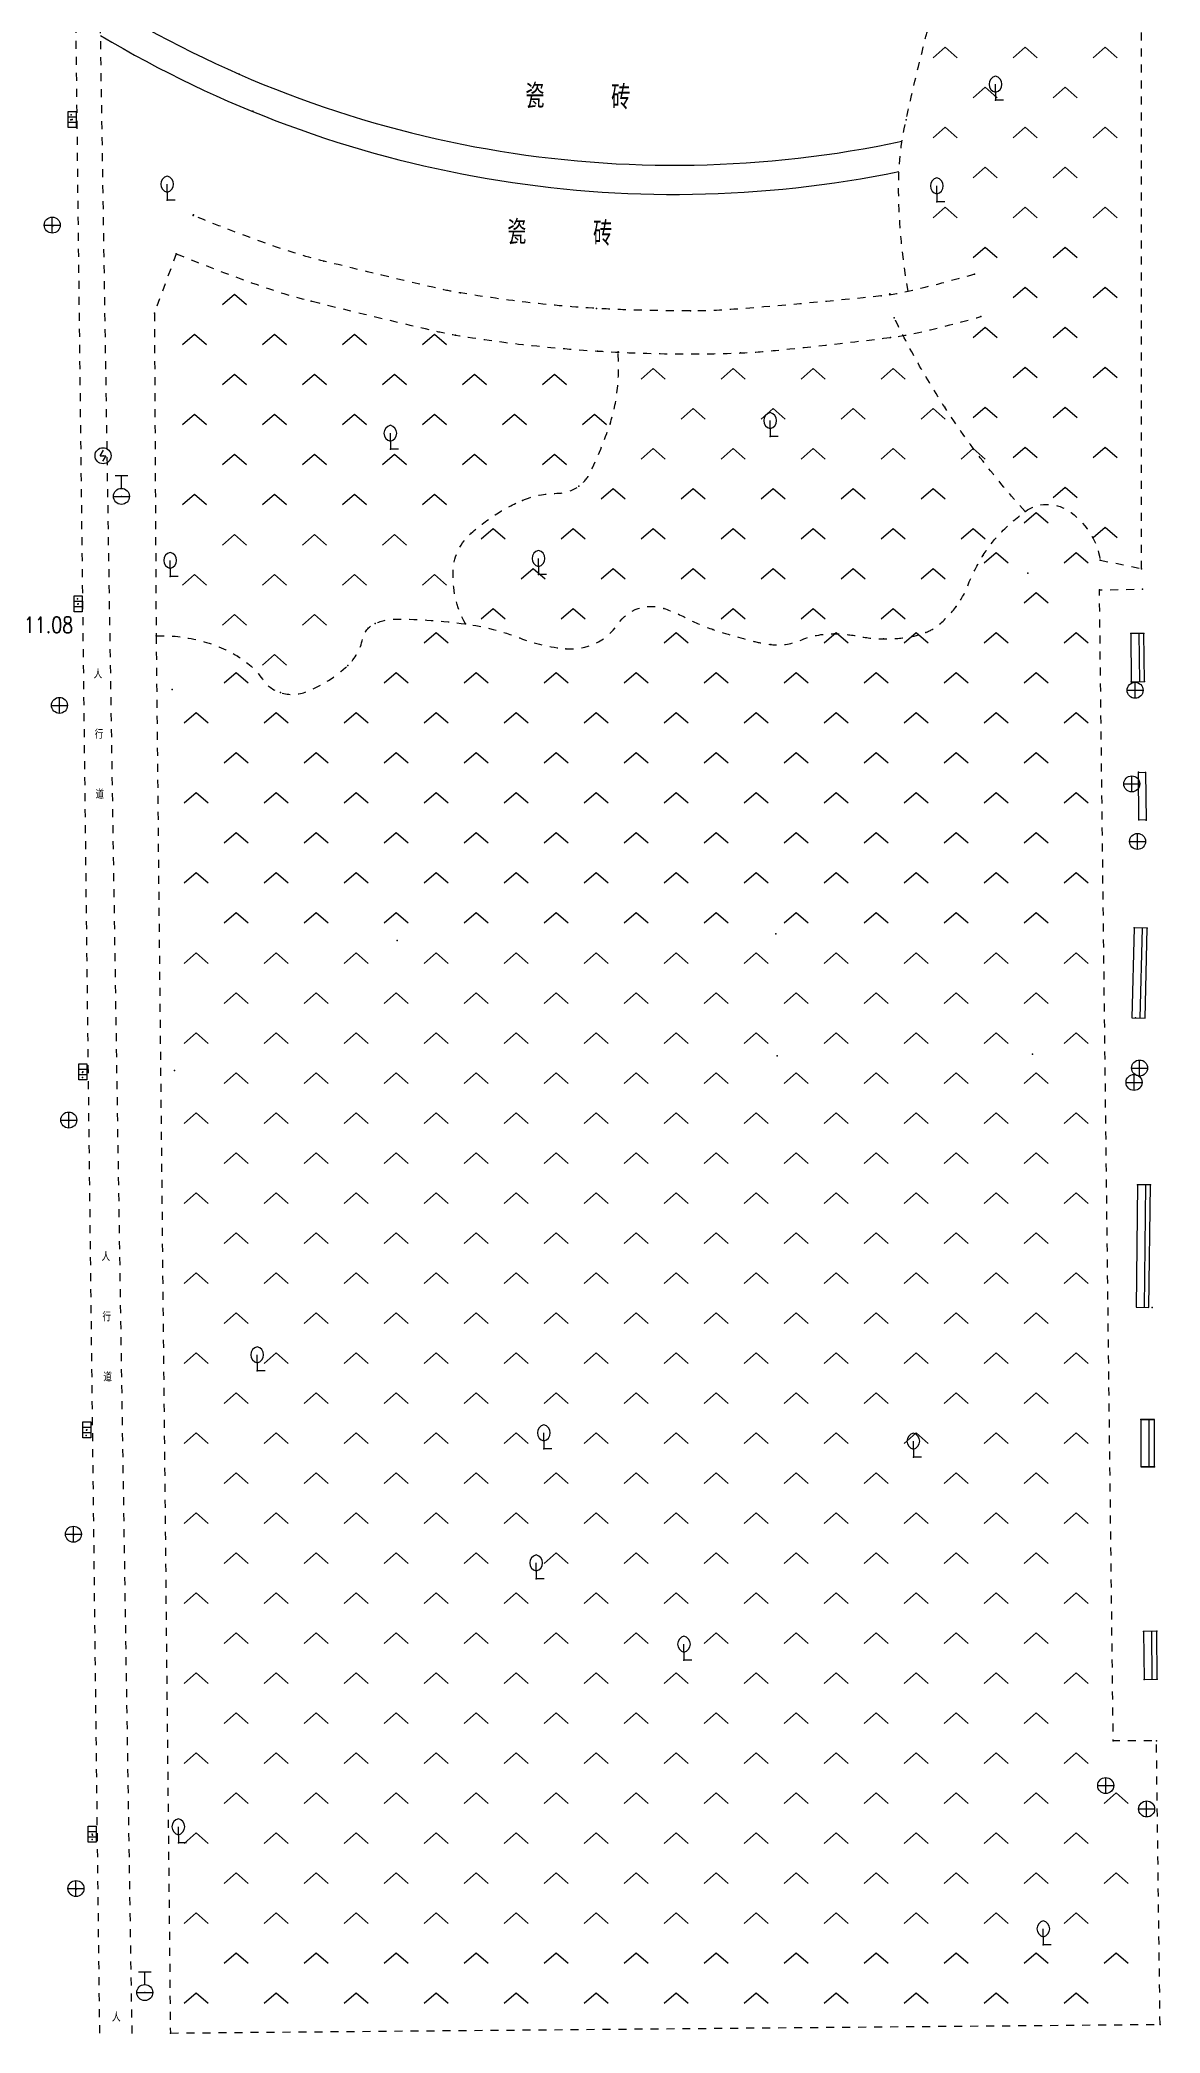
# Model space of a CAD drawing. Extents: x 940 to 2162, y 608 to 1562.
# Drawn here: x 1483 to 1553, y 965 to 1089.5 of the extents above; entities that cross this region are included whole.
import ezdxf
from ezdxf.enums import TextEntityAlignment as Align

# ---------------------------------------------------------------- set-up
doc = ezdxf.new("R2010")
doc.units = 0
doc.header["$LTSCALE"] = 0.5
doc.header["$PDSIZE"] = 0.2
doc.linetypes.add('X6', pattern=[2, 1, -1])
doc.layers.get('0').update_dxf_attribs({"linetype": 'CONTINUOUS'})
doc.layers.add('ASSIST', color=7, linetype='CONTINUOUS', plot=False)
for name, color, linetype in [('DLDW', 11, 'CONTINUOUS'), ('DLSS', 4, 'CONTINUOUS'), ('GCD', 1, 'CONTINUOUS'), ('GXYZ', 2, 'CONTINUOUS'), ('JMD', 6, 'CONTINUOUS'), ('ZBTZ', 3, 'CONTINUOUS'), ('ZDH', 1, 'CONTINUOUS')]:
    doc.layers.add(name, color=color, linetype=linetype)
doc.styles.add('HZ', font='rs.shx', dxfattribs={"width": 0.8, "bigfont": 'hztxt.shx'})

# ---------------------------------------------------------------- blocks, each defined once
blk = doc.blocks.new('gc133')
for p, q in [((-0.8, 2.6), (0.8, 2.6)), ((0, 1), (0, 2.6)), ((-1, 0), (1, 0))]:
    blk.add_line(p, q)
blk.add_circle((0, 0), 1)
blk = doc.blocks.new('gc043')
for p, q in [((-1, 0), (1, 0)), ((0, -1), (0, 1))]:
    blk.add_line(p, q)
blk.add_circle((0, 0), 1)
blk = doc.blocks.new('gc041')
for p, q in [((-1, 0.5), (1, 0.5)), ((-1, -0.5), (-1, 0.5)), ((-0.33, 0.5), (-0.33, -0.5)), ((0.33, 0.5), (0.33, -0.5)), ((1, 0.5), (1, -0.5)), ((1, -0.5), (-1, -0.5))]:
    blk.add_line(p, q)
blk = doc.blocks.new('gc143')
for p, q in [((0, 1), (0, 2)), ((0, 1), (0, 0)), ((1, 0), (0, 0))]:
    blk.add_line(p, q)
for centre, start, end in [((0.225, 2), 102.68038, 257.31962), ((-0.225, 2), 282.68038, 77.31962)]:
    blk.add_arc(centre, 1.025, start, end)
blk = doc.blocks.new('gc050')
for p, q in [((-0.35, 0), (0.05, 0.69)), ((-0.35, 0), (0.35, 0)), ((0.35, 0), (-0.06, -0.69))]:
    blk.add_line(p, q)
blk.add_circle((0, 0), 1)
blk = doc.blocks.new('gc211')
for p, q in [((0, 0), (-1.5, -1.32)), ((1.5, -1.32), (0, 0))]:
    blk.add_line(p, q)
blk = doc.blocks.new('GC200')
at = {"linetype": 'Continuous', "const_width": 0.2, "flags": 128}
blk.add_lwpolyline([(-0.1, 0, 1), (0.1, 0, 1)], format="xyb", close=True, dxfattribs=at)

msp = doc.modelspace()

# ---------------------------------------------------------------- linework, layer by layer
at = {"linetype": 'Continuous'}
for radius, start, end in [(67.96, 238.1013, 282.0677), (69.78, 239.0553, 281.5912)]:
    msp.add_arc((1522.63, 1149.63, 12.89), radius, start, end, dxfattribs=at)
at = {"layer": 'ASSIST', "linetype": 'Continuous'}
for p, q in [((1551.77, 1003.29, 10.38), (1551.77, 1000.33, 3.96)), ((1551.77, 1003.29, 10.38), (1552.63, 1003.29, 5.01)), ((1552.63, 1000.33, 10.07), (1552.63, 1003.29, 3.28)), ((1552.63, 1000.33, 10.07), (1551.77, 1000.33, 3.97))]:
    msp.add_line(p, q, dxfattribs=at)
at = {"layer": 'ASSIST', "linetype": 'Continuous', "flags": 128}
for points in [[(1551.95, 1052.42), (1551.15, 1052.41), (1551.17, 1049.39), (1552, 1049.42)], [(1552.09, 1040.75), (1551.65, 1040.76), (1551.63, 1043.75), (1552.06, 1043.72)], [(1552.17, 1033.99), (1551.35, 1034.02), (1551.21, 1028.4), (1552.03, 1028.37)], [(1552.36, 1017.96), (1551.56, 1017.97), (1551.47, 1010.31), (1552.26, 1010.3)], [(1552.63, 1003.29), (1551.77, 1003.29), (1551.77, 1000.33), (1552.63, 1000.33)], [(1552.77, 990.07), (1551.93, 990.04), (1551.98, 987.04), (1552.79, 987.07)]]:
    msp.add_lwpolyline(points, close=True, dxfattribs=at)
at = {"layer": 'DLSS', "linetype": 'X6', "flags": 128}
for points in [[(1488.72, 964.94), (1485.2, 1187.99), (1488.58, 1195.35), (1526.25, 1195.88)], [(1487.55, 892.95), (1484.06, 1187.77)], [(1551.8, 1056.46), (1551.8, 1100.35)], [(1491.48, 1076.14), (1490.11, 1072.43)], [(1490.11, 1072.43), (1490.22, 1052.27)], [(1549.22, 1057), (1551.8, 1056.46)], [(1552.97, 965.5), (1552.74, 983.22), (1550.04, 983.22), (1549.18, 1055.13), (1551.87, 1055.19)], [(1490.22, 1052.27), (1491.11, 964.96)], [(1491.11, 964.96), (1552.97, 965.5)]]:
    msp.add_lwpolyline(points, dxfattribs=at)
for points in [[(1537.23, 1073.78, -0.041404), (1536.63, 1080.05, -0.058318), (1537.09, 1084.5, -0.006875), (1538.24, 1089.35, -0.029036), (1538.59, 1090.48, -0.048302), (1539.92, 1093.17, 0.052765), (1541.12, 1095.64, 0.027854), (1541.9, 1098.27, 0.022778), (1542.53, 1101.57, 0.02698), (1542.65, 1102.95, 0.009251), (1542.72, 1106.99, 0.06485), (1542.33, 1109.94, 0.042832), (1540.8, 1114.17)], [(1541.38, 1074.86, -0.01258), (1537.23, 1073.78, -0.031279), (1535.53, 1073.5, -0.006381), (1526.51, 1072.68, -0.019999), (1523.62, 1072.57, -0.005744), (1520.15, 1072.62, -0.008317), (1517.75, 1072.72, -0.013675), (1513.61, 1073.08, -0.012895), (1509.25, 1073.69, -0.016117), (1507.97, 1073.94, -0.002815), (1500.7, 1075.68, -0.024013), (1497.74, 1076.56, -0.013317), (1492.53, 1078.54)], [(1491.48, 1076.14, 0.013117), (1496.87, 1074.09, 0.023814), (1499.92, 1073.18, 0.002895), (1507.51, 1071.35, 0.015464), (1508.94, 1071.06, 0.01399), (1513.14, 1070.47, 0.012677), (1517.81, 1070.06, 0.012398), (1522.28, 1069.89, 0.012424), (1526.75, 1069.94, 0.016335), (1528.93, 1070.1, 0.004927), (1536.13, 1070.91, 0.02635), (1537.9, 1071.22, 0.011875), (1541.76, 1072.21)], [(1544.54, 1060.03, -0.019853), (1541.89, 1063.19, -0.019853), (1539.51, 1066.55, -0.015492), (1537.84, 1069.3, -0.015492), (1536.35, 1072.14)], [(1509.55, 1053.01, -0.143751), (1508.79, 1056.4, -0.199984), (1509.91, 1058.68, -0.037789), (1511.52, 1059.89, -0.042526), (1513.11, 1060.73, -0.098001), (1515.27, 1061.17, 0.152864), (1516.64, 1061.61, 0.12381), (1517.31, 1062.39, 0.03734), (1518.59, 1065.51, 0.051448), (1519.04, 1067.59, 0.045309), (1519.09, 1070.02)], [(1490.22, 1052.27, -0.068899), (1492.91, 1051.98, -0.072295), (1495.3, 1051, -0.107973), (1496.86, 1049.56, 0.164877), (1497.99, 1048.72, 0.174894), (1499.64, 1048.78, 0.093081), (1502.2, 1050.41, 0.154708), (1503.12, 1052.06, -0.242626), (1503.9, 1053.03, -0.105291), (1505.24, 1053.31, -0.033125), (1509.55, 1053.01, -0.058369), (1512.95, 1052.13, 0.069503), (1515.83, 1051.46, 0.273648), (1519.08, 1053, -0.336314), (1521.95, 1053.98, -0.04241), (1523.51, 1053.3, 0.044315), (1525.02, 1052.66, 0.014699), (1527.58, 1051.92, 0.036052), (1528.65, 1051.72, 0.127483), (1530.44, 1051.97, -0.103521), (1532.6, 1052.39, -0.044355), (1534.17, 1052.23, 0.046087), (1535.68, 1052.07, 0.039848), (1537.27, 1052.19, 0.058111), (1538.32, 1052.47, 0.081238), (1539.19, 1053, 0.053906), (1540.23, 1054.1, 0.068391), (1540.94, 1055.38, -0.046123), (1541.92, 1057.31, -0.051677), (1542.99, 1058.68, -0.043981), (1544.54, 1060.03, -0.309839), (1547.21, 1060.1, -0.214783), (1549.22, 1057)]]:
    msp.add_lwpolyline(points, format="xyb", dxfattribs=at)
at = {"layer": 'JMD', "linetype": 'Continuous'}
for p, q in [((1551.95, 1052.42), (1551.15, 1052.41)), ((1551.15, 1052.41), (1551.17, 1049.39)), ((1551.65, 1052.41), (1551.69, 1049.41)), ((1551.17, 1049.39), (1552, 1049.42)), ((1551.65, 1040.76), (1551.63, 1043.75)), ((1551.63, 1043.75), (1552.06, 1043.72)), ((1552.09, 1040.75), (1551.65, 1040.76)), ((1551.35, 1034.02), (1551.21, 1028.4)), ((1552.17, 1033.99), (1551.35, 1034.02)), ((1551.85, 1034), (1551.71, 1028.38)), ((1551.21, 1028.4), (1552.03, 1028.37)), ((1551.56, 1017.97), (1551.47, 1010.31)), ((1552.36, 1017.96), (1551.56, 1017.97)), ((1552.06, 1017.96), (1551.97, 1010.3)), ((1551.47, 1010.31), (1552.26, 1010.3)), ((1552.63, 1003.29), (1551.77, 1003.29)), ((1551.77, 1003.29), (1551.77, 1000.33)), ((1552.27, 1003.29), (1552.27, 1000.33)), ((1551.77, 1000.33), (1552.63, 1000.33)), ((1552.77, 990.07), (1551.93, 990.04)), ((1551.93, 990.04), (1551.98, 987.04)), ((1552.43, 990.06), (1552.46, 987.05)), ((1551.98, 987.04), (1552.79, 987.07))]:
    msp.add_line(p, q, dxfattribs=at)
at = {"layer": 'ZDH', "linetype": 'Continuous'}
for p in [(1495.4, 1087.37, 11.66), (1496.27, 1085.04, 11.64), (1542.68, 1085.73, 12.15), (1484.89, 1084.5, 11.45), (1484.89, 1084.5, 11.45), (1484.9, 1084.81, 11.45), (1484.9, 1084.81, 11.45), (1484.97, 1084.52, 11.47), (1537.09, 1084.5, 11.96), (1490.91, 1079.49, 11.84), (1539.02, 1079.38, 12.14), (1483.73, 1077.93, 11.4), (1483.76, 1077.89, 11.38), (1483.76, 1077.89, 11.38), (1492.53, 1078.54, 11.58), (1492.53, 1078.53, 11.57), (1492.55, 1078.57, 11.58), (1491.48, 1076.14, 11.54), (1500.7, 1075.68, 11.57), (1509.25, 1073.69, 11.63), (1541.38, 1074.86, 11.93), (1490.11, 1072.43, 11.49), (1490.11, 1072.43, 11.49), (1490.11, 1072.43, 11.49), (1499.92, 1073.18, 11.54), (1517.75, 1072.72, 11.66), (1523.62, 1072.57, 11.68), (1535.53, 1073.5, 11.78), (1536.08, 1073.63, 11.79), (1536.35, 1072.14, 11.78), (1541.76, 1072.21, 11.83), (1508.94, 1071.06, 11.61), (1517.81, 1070.06, 11.69), (1519.09, 1070.02, 11.69), (1526.75, 1069.94, 11.68), (1536.13, 1070.91, 11.78), (1539.51, 1066.55, 11.62), (1518.59, 1065.51, 11.54), (1504.86, 1063.92, 11.57), (1528.6, 1064.71, 11.65), (1486.9, 1063.52, 11.3), (1516.64, 1061.61, 11.45), (1488.05, 1060.98, 11.28), (1513.11, 1060.73, 11.43), (1544.54, 1060.03, 11.45), (1509.91, 1058.68, 11.4), (1541.92, 1057.31, 11.41), (1549.22, 1057, 10.72), (1551.8, 1056.46, 10.1), (1491.1, 1055.98, 11.34), (1514.12, 1056.1, 11.43), (1544.7, 1056.19, 11.42), (1549.18, 1055.13, 10.56), (1551.87, 1055.19, 10.57), (1485.31, 1054.58, 11.02), (1485.31, 1054.58, 11.02), (1485.32, 1054.25, 11), (1485.32, 1054.25, 11), (1485.35, 1054.27, 11.02), (1521.95, 1053.98, 11.35), (1540.23, 1054.1, 11.38), (1503.9, 1053.03, 11.36), (1509.55, 1053.01, 11.36), (1525.02, 1052.66, 11.32), (1538.32, 1052.47, 11.38), (1490.22, 1052.27, 11.19), (1515.83, 1051.46, 11.33), (1528.65, 1051.72, 11.32), (1532.6, 1052.39, 11.36), (1535.68, 1052.07, 11.37), (1551.15, 1052.41, 10.37), (1551.95, 1052.42, 10.11), (1495.3, 1051, 11.24), (1502.2, 1050.41, 11.35), (1491.22, 1048.92, 11.24), (1551.17, 1049.39, 10.38), (1551.41, 1048.86, 10.36), (1552, 1049.42, 10.11), (1484.18, 1047.92, 10.96), (1484.19, 1047.9, 10.97), (1484.19, 1047.9, 10.97), (1497.99, 1048.72, 11.27), (1551.63, 1043.75, 10.38), (1551.2, 1043.01, 10.36), (1552.06, 1043.72, 10.09), (1551.65, 1040.76, 10.38), (1552.09, 1040.75, 10.09), (1551.56, 1039.42, 10.35), (1551.35, 1034.02, 10.39), (1552.17, 1033.99, 10.1), (1505.29, 1033.22, 11.11), (1528.96, 1033.64, 11.22), (1551.43, 1028.39, 10.38), (1491.36, 1025.1, 11.01), (1529.04, 1026.02, 11.32), (1545, 1026.12, 10.91), (1551.69, 1025.26, 10.36), (1485.62, 1024.97, 10.6), (1485.62, 1024.97, 10.6), (1485.62, 1024.66, 10.6), (1485.62, 1024.66, 10.6), (1485.64, 1025.02, 10.62), (1551.34, 1024.36, 10.36), (1484.76, 1022.01, 10.62), (1484.77, 1021.96, 10.61), (1484.77, 1021.96, 10.61), (1551.56, 1017.97, 10.38), (1551.56, 1017.96, 10.4), (1551.57, 1017.96, 10.38), (1552.36, 1017.96, 10.09), (1552.48, 1010.3, 10.08), (1496.54, 1006.34, 11.03), (1496.54, 1006.34, 11.03), (1496.54, 1006.34, 11.03), (1485.89, 1002.65, 10.31), (1551.77, 1003.29, 10.38), (1485.84, 1002.29, 10.3), (1485.84, 1002.29, 10.3), (1485.86, 1002.62, 10.3), (1485.86, 1002.62, 10.3), (1514.45, 1001.46, 11.15), (1514.45, 1001.46, 11.15), (1514.45, 1001.46, 11.15), (1537.55, 1000.94, 11.03), (1537.55, 1000.94, 11.03), (1537.55, 1000.94, 11.03), (1552.63, 1000.33, 10.07), (1485.05, 996.13, 10.25), (1485.06, 996.05, 10.23), (1485.06, 996.05, 10.23), (1513.97, 993.33, 11.42), (1513.97, 993.33, 11.42), (1513.97, 993.33, 11.42), (1551.93, 990.04, 10.4), (1551.93, 990.04, 10.4), (1551.93, 990.04, 10.4), (1552.77, 990.07, 10.1), (1552.77, 990.07, 10.1), (1552.77, 990.07, 10.1), (1523.21, 988.26, 11.09), (1523.21, 988.26, 11.09), (1523.21, 988.26, 11.09), (1551.98, 987.04, 10.39), (1551.98, 987.04, 10.39), (1551.98, 987.04, 10.39), (1552.79, 987.07, 10.11), (1552.79, 987.07, 10.11), (1552.79, 987.07, 10.11), (1550.04, 983.22, 10.33), (1550.04, 983.22, 10.33), (1550.04, 983.22, 10.33), (1552.74, 983.22, 10.06), (1552.74, 983.22, 10.06), (1552.74, 983.22, 10.06), (1549.57, 980.42, 10.45), (1549.57, 980.42, 10.45), (1549.57, 980.42, 10.45), (1552.13, 978.96, 10.16), (1552.13, 978.96, 10.16), (1552.13, 978.96, 10.16), (1486.23, 977.38, 10.02), (1486.23, 977.38, 10.02), (1486.23, 977.38, 10.02), (1486.23, 977.05, 10), (1486.23, 977.05, 10), (1486.24, 977.33, 9.99), (1486.24, 977.33, 9.99), (1491.61, 976.85, 10.31), (1491.61, 976.85, 10.31), (1491.61, 976.85, 10.31), (1485.21, 973.99, 10.02), (1485.21, 973.99, 10.02), (1485.21, 973.99, 10.02), (1485.23, 973.95, 10), (1485.23, 973.95, 10), (1545.67, 970.47, 10.76), (1545.67, 970.47, 10.76), (1545.67, 970.47, 10.76), (1489.51, 967.49, 10.15), (1489.51, 967.49, 10.15), (1489.51, 967.49, 10.15), (1552.97, 965.5, 10.1), (1552.97, 965.5, 10.1), (1552.97, 965.5, 10.1), (1491.11, 964.96, 10.14), (1491.11, 964.96, 10.14), (1491.11, 964.96, 10.14)]:
    msp.add_point(p, dxfattribs=at)

# ---------------------------------------------------------------- block references
at = {"layer": 'GCD', "linetype": 'Continuous'}
ref = msp.add_blockref('GC200', (1481.35, 1052.95, 11.08), dxfattribs=dict(at, xscale=0.5, yscale=0.5, zscale=0.5))
ref.add_attrib('height', '11.08', dxfattribs={"linetype": 'Continuous', "height": 1, "style": 'HZ', "width": 0.8}).set_placement((1481.95, 1052.95, 11.08), align=Align.MIDDLE_LEFT)
at = {"layer": 'GXYZ', "linetype": 'Continuous', "xscale": 0.5, "yscale": 0.5, "zscale": 0.5, "rotation": 90}
for p in [(1484.97, 1084.52, 11.47), (1485.35, 1054.27, 11.02), (1485.64, 1025.02, 10.62), (1485.89, 1002.65, 10.31), (1486.23, 977.38, 10.02)]:
    msp.add_blockref('gc041', p, dxfattribs=at)
at = {"layer": 'GXYZ', "linetype": 'Continuous', "xscale": 0.5, "yscale": 0.5}
for name, p in [('gc043', (1483.73, 1077.93, 11.4)), ('gc050', (1486.9, 1063.52, 11.3)), ('gc133', (1488.05, 1060.98, 11.28)), ('gc043', (1551.41, 1048.86, 10.36)), ('gc043', (1484.18, 1047.92, 10.96)), ('gc043', (1551.2, 1043.01, 10.36)), ('gc043', (1551.56, 1039.42, 10.35)), ('gc043', (1551.69, 1025.26, 10.36)), ('gc043', (1551.34, 1024.36, 10.36)), ('gc043', (1484.76, 1022.01, 10.62)), ('gc043', (1485.05, 996.13, 10.25)), ('gc043', (1549.57, 980.42, 10.45)), ('gc043', (1552.13, 978.96, 10.16)), ('gc043', (1485.21, 973.99, 10.02)), ('gc133', (1489.51, 967.49, 10.15))]:
    msp.add_blockref(name, p, dxfattribs=at)
at = {"layer": 'ZBTZ', "linetype": 'Continuous', "xscale": 0.5, "yscale": 0.5}
for name, p in [('gc211', (1539.54, 1089.04)), ('gc211', (1544.54, 1089.04)), ('gc211', (1549.54, 1089.04)), ('gc211', (1542.04, 1086.54)), ('gc143', (1542.68, 1085.73, 12.15)), ('gc211', (1547.04, 1086.54)), ('gc211', (1539.54, 1084.04)), ('gc211', (1544.54, 1084.04)), ('gc211', (1549.54, 1084.04)), ('gc211', (1542.04, 1081.54)), ('gc211', (1547.04, 1081.54)), ('gc143', (1490.91, 1079.49, 11.84)), ('gc143', (1539.02, 1079.38, 12.14)), ('gc211', (1539.54, 1079.04)), ('gc211', (1544.54, 1079.04)), ('gc211', (1549.54, 1079.04)), ('gc211', (1542.04, 1076.54)), ('gc211', (1547.04, 1076.54)), ('gc211', (1544.54, 1074.04)), ('gc211', (1549.54, 1074.04)), ('gc211', (1495.11, 1073.6)), ('gc211', (1542.04, 1071.54)), ('gc211', (1547.04, 1071.54)), ('gc211', (1492.61, 1071.1)), ('gc211', (1497.61, 1071.1)), ('gc211', (1502.61, 1071.1)), ('gc211', (1507.61, 1071.1)), ('gc211', (1521.29, 1068.96)), ('gc211', (1526.29, 1068.96)), ('gc211', (1531.29, 1068.96)), ('gc211', (1536.29, 1068.96)), ('gc211', (1544.54, 1069.04)), ('gc211', (1549.54, 1069.04)), ('gc211', (1495.11, 1068.6)), ('gc211', (1500.11, 1068.6)), ('gc211', (1505.11, 1068.6)), ('gc211', (1510.11, 1068.6)), ('gc211', (1515.11, 1068.6)), ('gc211', (1523.79, 1066.46)), ('gc211', (1528.79, 1066.46)), ('gc143', (1528.6, 1064.71, 11.65)), ('gc211', (1533.79, 1066.46)), ('gc211', (1538.79, 1066.46)), ('gc211', (1542.04, 1066.54)), ('gc211', (1547.04, 1066.54)), ('gc211', (1492.61, 1066.1)), ('gc211', (1497.61, 1066.1)), ('gc211', (1502.61, 1066.1)), ('gc143', (1504.86, 1063.92, 11.57)), ('gc211', (1507.61, 1066.1)), ('gc211', (1512.61, 1066.1)), ('gc211', (1517.61, 1066.1)), ('gc211', (1521.29, 1063.96)), ('gc211', (1526.29, 1063.96)), ('gc211', (1531.29, 1063.96)), ('gc211', (1536.29, 1063.96)), ('gc211', (1541.29, 1063.96)), ('gc211', (1544.54, 1064.04)), ('gc211', (1549.54, 1064.04)), ('gc211', (1495.11, 1063.6)), ('gc211', (1500.11, 1063.6)), ('gc211', (1505.11, 1063.6)), ('gc211', (1510.11, 1063.6)), ('gc211', (1515.11, 1063.6)), ('gc211', (1518.79, 1061.46)), ('gc211', (1523.79, 1061.46)), ('gc211', (1528.79, 1061.46)), ('gc211', (1533.79, 1061.46)), ('gc211', (1538.79, 1061.46)), ('gc211', (1547.04, 1061.54)), ('gc211', (1492.61, 1061.1)), ('gc211', (1497.61, 1061.1)), ('gc211', (1502.61, 1061.1)), ('gc211', (1507.61, 1061.1)), ('gc211', (1545.22, 1059.96)), ('gc211', (1511.29, 1058.96)), ('gc211', (1516.29, 1058.96)), ('gc211', (1521.29, 1058.96)), ('gc211', (1526.29, 1058.96)), ('gc211', (1531.29, 1058.96)), ('gc211', (1536.29, 1058.96)), ('gc211', (1541.29, 1058.96)), ('gc211', (1549.54, 1059.04)), ('gc143', (1491.1, 1055.98, 11.34)), ('gc211', (1495.11, 1058.6)), ('gc211', (1500.11, 1058.6)), ('gc211', (1505.11, 1058.6)), ('gc143', (1514.12, 1056.1, 11.43)), ('gc211', (1542.72, 1057.46)), ('gc211', (1547.72, 1057.46)), ('gc211', (1513.79, 1056.46)), ('gc211', (1518.79, 1056.46)), ('gc211', (1523.79, 1056.46)), ('gc211', (1528.79, 1056.46)), ('gc211', (1533.79, 1056.46)), ('gc211', (1538.79, 1056.46)), ('gc211', (1492.61, 1056.1)), ('gc211', (1497.61, 1056.1)), ('gc211', (1502.61, 1056.1)), ('gc211', (1507.61, 1056.1)), ('gc211', (1545.22, 1054.96)), ('gc211', (1511.29, 1053.96)), ('gc211', (1516.29, 1053.96)), ('gc211', (1526.29, 1053.96)), ('gc211', (1531.29, 1053.96)), ('gc211', (1536.29, 1053.96)), ('gc211', (1495.11, 1053.6)), ('gc211', (1500.11, 1053.6)), ('gc211', (1507.72, 1052.46)), ('gc211', (1522.72, 1052.46)), ('gc211', (1532.72, 1052.46)), ('gc211', (1537.72, 1052.46)), ('gc211', (1542.72, 1052.46)), ('gc211', (1547.72, 1052.46)), ('gc211', (1497.61, 1051.1)), ('gc211', (1495.22, 1049.96)), ('gc211', (1505.22, 1049.96)), ('gc211', (1510.22, 1049.96)), ('gc211', (1515.22, 1049.96)), ('gc211', (1520.22, 1049.96)), ('gc211', (1525.22, 1049.96)), ('gc211', (1530.22, 1049.96)), ('gc211', (1535.22, 1049.96)), ('gc211', (1540.22, 1049.96)), ('gc211', (1545.22, 1049.96)), ('gc211', (1492.72, 1047.46)), ('gc211', (1497.72, 1047.46)), ('gc211', (1502.72, 1047.46)), ('gc211', (1507.72, 1047.46)), ('gc211', (1512.72, 1047.46)), ('gc211', (1517.72, 1047.46)), ('gc211', (1522.72, 1047.46)), ('gc211', (1527.72, 1047.46)), ('gc211', (1532.72, 1047.46)), ('gc211', (1537.72, 1047.46)), ('gc211', (1542.72, 1047.46)), ('gc211', (1547.72, 1047.46)), ('gc211', (1495.22, 1044.96)), ('gc211', (1500.22, 1044.96)), ('gc211', (1505.22, 1044.96)), ('gc211', (1510.22, 1044.96)), ('gc211', (1515.22, 1044.96)), ('gc211', (1520.22, 1044.96)), ('gc211', (1525.22, 1044.96)), ('gc211', (1530.22, 1044.96)), ('gc211', (1535.22, 1044.96)), ('gc211', (1540.22, 1044.96)), ('gc211', (1545.22, 1044.96)), ('gc211', (1492.72, 1042.46)), ('gc211', (1497.72, 1042.46)), ('gc211', (1502.72, 1042.46)), ('gc211', (1507.72, 1042.46)), ('gc211', (1512.72, 1042.46)), ('gc211', (1517.72, 1042.46)), ('gc211', (1522.72, 1042.46)), ('gc211', (1527.72, 1042.46)), ('gc211', (1532.72, 1042.46)), ('gc211', (1537.72, 1042.46)), ('gc211', (1542.72, 1042.46)), ('gc211', (1547.72, 1042.46)), ('gc211', (1495.22, 1039.96)), ('gc211', (1500.22, 1039.96)), ('gc211', (1505.22, 1039.96)), ('gc211', (1510.22, 1039.96)), ('gc211', (1515.22, 1039.96)), ('gc211', (1520.22, 1039.96)), ('gc211', (1525.22, 1039.96)), ('gc211', (1530.22, 1039.96)), ('gc211', (1535.22, 1039.96)), ('gc211', (1540.22, 1039.96)), ('gc211', (1545.22, 1039.96)), ('gc211', (1492.72, 1037.46)), ('gc211', (1497.72, 1037.46)), ('gc211', (1502.72, 1037.46)), ('gc211', (1507.72, 1037.46)), ('gc211', (1512.72, 1037.46)), ('gc211', (1517.72, 1037.46)), ('gc211', (1522.72, 1037.46)), ('gc211', (1527.72, 1037.46)), ('gc211', (1532.72, 1037.46)), ('gc211', (1537.72, 1037.46)), ('gc211', (1542.72, 1037.46)), ('gc211', (1547.72, 1037.46)), ('gc211', (1495.22, 1034.96)), ('gc211', (1500.22, 1034.96)), ('gc211', (1505.22, 1034.96)), ('gc211', (1510.22, 1034.96)), ('gc211', (1515.22, 1034.96)), ('gc211', (1520.22, 1034.96)), ('gc211', (1525.22, 1034.96)), ('gc211', (1530.22, 1034.96)), ('gc211', (1535.22, 1034.96)), ('gc211', (1540.22, 1034.96)), ('gc211', (1545.22, 1034.96)), ('gc211', (1492.72, 1032.46)), ('gc211', (1497.72, 1032.46)), ('gc211', (1502.72, 1032.46)), ('gc211', (1507.72, 1032.46)), ('gc211', (1512.72, 1032.46)), ('gc211', (1517.72, 1032.46)), ('gc211', (1522.72, 1032.46)), ('gc211', (1527.72, 1032.46)), ('gc211', (1532.72, 1032.46)), ('gc211', (1537.72, 1032.46)), ('gc211', (1542.72, 1032.46)), ('gc211', (1547.72, 1032.46)), ('gc211', (1495.22, 1029.96)), ('gc211', (1500.22, 1029.96)), ('gc211', (1505.22, 1029.96)), ('gc211', (1510.22, 1029.96)), ('gc211', (1515.22, 1029.96)), ('gc211', (1520.22, 1029.96)), ('gc211', (1525.22, 1029.96)), ('gc211', (1530.22, 1029.96)), ('gc211', (1535.22, 1029.96)), ('gc211', (1540.22, 1029.96)), ('gc211', (1545.22, 1029.96)), ('gc211', (1492.72, 1027.46)), ('gc211', (1497.72, 1027.46)), ('gc211', (1502.72, 1027.46)), ('gc211', (1507.72, 1027.46)), ('gc211', (1512.72, 1027.46)), ('gc211', (1517.72, 1027.46)), ('gc211', (1522.72, 1027.46)), ('gc211', (1527.72, 1027.46)), ('gc211', (1532.72, 1027.46)), ('gc211', (1537.72, 1027.46)), ('gc211', (1542.72, 1027.46)), ('gc211', (1547.72, 1027.46)), ('gc211', (1495.22, 1024.96)), ('gc211', (1500.22, 1024.96)), ('gc211', (1505.22, 1024.96)), ('gc211', (1510.22, 1024.96)), ('gc211', (1515.22, 1024.96)), ('gc211', (1520.22, 1024.96)), ('gc211', (1525.22, 1024.96)), ('gc211', (1530.22, 1024.96)), ('gc211', (1535.22, 1024.96)), ('gc211', (1540.22, 1024.96)), ('gc211', (1545.22, 1024.96)), ('gc211', (1492.72, 1022.46)), ('gc211', (1497.72, 1022.46)), ('gc211', (1502.72, 1022.46)), ('gc211', (1507.72, 1022.46)), ('gc211', (1512.72, 1022.46)), ('gc211', (1517.72, 1022.46)), ('gc211', (1522.72, 1022.46)), ('gc211', (1527.72, 1022.46)), ('gc211', (1532.72, 1022.46)), ('gc211', (1537.72, 1022.46)), ('gc211', (1542.72, 1022.46)), ('gc211', (1547.72, 1022.46)), ('gc211', (1495.22, 1019.96)), ('gc211', (1500.22, 1019.96)), ('gc211', (1505.22, 1019.96)), ('gc211', (1510.22, 1019.96)), ('gc211', (1515.22, 1019.96)), ('gc211', (1520.22, 1019.96)), ('gc211', (1525.22, 1019.96)), ('gc211', (1530.22, 1019.96)), ('gc211', (1535.22, 1019.96)), ('gc211', (1540.22, 1019.96)), ('gc211', (1545.22, 1019.96)), ('gc211', (1492.72, 1017.46)), ('gc211', (1497.72, 1017.46)), ('gc211', (1502.72, 1017.46)), ('gc211', (1507.72, 1017.46)), ('gc211', (1512.72, 1017.46)), ('gc211', (1517.72, 1017.46)), ('gc211', (1522.72, 1017.46)), ('gc211', (1527.72, 1017.46)), ('gc211', (1532.72, 1017.46)), ('gc211', (1537.72, 1017.46)), ('gc211', (1542.72, 1017.46)), ('gc211', (1547.72, 1017.46)), ('gc211', (1495.22, 1014.96)), ('gc211', (1500.22, 1014.96)), ('gc211', (1505.22, 1014.96)), ('gc211', (1510.22, 1014.96)), ('gc211', (1515.22, 1014.96)), ('gc211', (1520.22, 1014.96)), ('gc211', (1525.22, 1014.96)), ('gc211', (1530.22, 1014.96)), ('gc211', (1535.22, 1014.96)), ('gc211', (1540.22, 1014.96)), ('gc211', (1545.22, 1014.96)), ('gc211', (1492.72, 1012.46)), ('gc211', (1497.72, 1012.46)), ('gc211', (1502.72, 1012.46)), ('gc211', (1507.72, 1012.46)), ('gc211', (1512.72, 1012.46)), ('gc211', (1517.72, 1012.46)), ('gc211', (1522.72, 1012.46)), ('gc211', (1527.72, 1012.46)), ('gc211', (1532.72, 1012.46)), ('gc211', (1537.72, 1012.46)), ('gc211', (1542.72, 1012.46)), ('gc211', (1547.72, 1012.46)), ('gc211', (1495.22, 1009.96)), ('gc211', (1500.22, 1009.96)), ('gc211', (1505.22, 1009.96)), ('gc211', (1510.22, 1009.96)), ('gc211', (1515.22, 1009.96)), ('gc211', (1520.22, 1009.96)), ('gc211', (1525.22, 1009.96)), ('gc211', (1530.22, 1009.96)), ('gc211', (1535.22, 1009.96)), ('gc211', (1540.22, 1009.96)), ('gc211', (1545.22, 1009.96)), ('gc143', (1496.54, 1006.34, 11.03)), ('gc211', (1492.72, 1007.46)), ('gc211', (1497.72, 1007.46)), ('gc211', (1502.72, 1007.46)), ('gc211', (1507.72, 1007.46)), ('gc211', (1512.72, 1007.46)), ('gc211', (1517.72, 1007.46)), ('gc211', (1522.72, 1007.46)), ('gc211', (1527.72, 1007.46)), ('gc211', (1532.72, 1007.46)), ('gc211', (1537.72, 1007.46)), ('gc211', (1542.72, 1007.46)), ('gc211', (1547.72, 1007.46)), ('gc211', (1495.22, 1004.96)), ('gc211', (1500.22, 1004.96)), ('gc211', (1505.22, 1004.96)), ('gc211', (1510.22, 1004.96)), ('gc211', (1515.22, 1004.96)), ('gc211', (1520.22, 1004.96)), ('gc211', (1525.22, 1004.96)), ('gc211', (1530.22, 1004.96)), ('gc211', (1535.22, 1004.96)), ('gc211', (1540.22, 1004.96)), ('gc211', (1545.22, 1004.96)), ('gc143', (1514.45, 1001.46, 11.15)), ('gc211', (1492.72, 1002.46)), ('gc211', (1497.72, 1002.46)), ('gc211', (1502.72, 1002.46)), ('gc211', (1507.72, 1002.46)), ('gc211', (1512.72, 1002.46)), ('gc211', (1517.72, 1002.46)), ('gc211', (1522.72, 1002.46)), ('gc211', (1527.72, 1002.46)), ('gc211', (1532.72, 1002.46)), ('gc211', (1537.72, 1002.46)), ('gc143', (1537.55, 1000.94, 11.03)), ('gc211', (1542.72, 1002.46)), ('gc211', (1547.72, 1002.46)), ('gc211', (1495.22, 999.96)), ('gc211', (1500.22, 999.96)), ('gc211', (1505.22, 999.96)), ('gc211', (1510.22, 999.96)), ('gc211', (1515.22, 999.96)), ('gc211', (1520.22, 999.96)), ('gc211', (1525.22, 999.96)), ('gc211', (1530.22, 999.96)), ('gc211', (1535.22, 999.96)), ('gc211', (1540.22, 999.96)), ('gc211', (1545.22, 999.96)), ('gc211', (1492.72, 997.46)), ('gc211', (1497.72, 997.46)), ('gc211', (1502.72, 997.46)), ('gc211', (1507.72, 997.46)), ('gc211', (1512.72, 997.46)), ('gc211', (1517.72, 997.46)), ('gc211', (1522.72, 997.46)), ('gc211', (1527.72, 997.46)), ('gc211', (1532.72, 997.46)), ('gc211', (1537.72, 997.46)), ('gc211', (1542.72, 997.46)), ('gc211', (1547.72, 997.46)), ('gc211', (1495.22, 994.96)), ('gc211', (1500.22, 994.96)), ('gc211', (1505.22, 994.96)), ('gc211', (1510.22, 994.96)), ('gc143', (1513.97, 993.33, 11.42)), ('gc211', (1515.22, 994.96)), ('gc211', (1520.22, 994.96)), ('gc211', (1525.22, 994.96)), ('gc211', (1530.22, 994.96)), ('gc211', (1535.22, 994.96)), ('gc211', (1540.22, 994.96)), ('gc211', (1545.22, 994.96)), ('gc211', (1492.72, 992.46)), ('gc211', (1497.72, 992.46)), ('gc211', (1502.72, 992.46)), ('gc211', (1507.72, 992.46)), ('gc211', (1512.72, 992.46)), ('gc211', (1517.72, 992.46)), ('gc211', (1522.72, 992.46)), ('gc211', (1527.72, 992.46)), ('gc211', (1532.72, 992.46)), ('gc211', (1537.72, 992.46)), ('gc211', (1542.72, 992.46)), ('gc211', (1547.72, 992.46)), ('gc211', (1495.22, 989.96)), ('gc211', (1500.22, 989.96)), ('gc211', (1505.22, 989.96)), ('gc211', (1510.22, 989.96)), ('gc211', (1515.22, 989.96)), ('gc211', (1520.22, 989.96)), ('gc143', (1523.21, 988.26, 11.09)), ('gc211', (1525.22, 989.96)), ('gc211', (1530.22, 989.96)), ('gc211', (1535.22, 989.96)), ('gc211', (1540.22, 989.96)), ('gc211', (1545.22, 989.96)), ('gc211', (1492.72, 987.46)), ('gc211', (1497.72, 987.46)), ('gc211', (1502.72, 987.46)), ('gc211', (1507.72, 987.46)), ('gc211', (1512.72, 987.46)), ('gc211', (1517.72, 987.46)), ('gc211', (1522.72, 987.46)), ('gc211', (1527.72, 987.46)), ('gc211', (1532.72, 987.46)), ('gc211', (1537.72, 987.46)), ('gc211', (1542.72, 987.46)), ('gc211', (1547.72, 987.46)), ('gc211', (1495.22, 984.96)), ('gc211', (1500.22, 984.96)), ('gc211', (1505.22, 984.96)), ('gc211', (1510.22, 984.96)), ('gc211', (1515.22, 984.96)), ('gc211', (1520.22, 984.96)), ('gc211', (1525.22, 984.96)), ('gc211', (1530.22, 984.96)), ('gc211', (1535.22, 984.96)), ('gc211', (1540.22, 984.96)), ('gc211', (1545.22, 984.96)), ('gc211', (1492.72, 982.46)), ('gc211', (1497.72, 982.46)), ('gc211', (1502.72, 982.46)), ('gc211', (1507.72, 982.46)), ('gc211', (1512.72, 982.46)), ('gc211', (1517.72, 982.46)), ('gc211', (1522.72, 982.46)), ('gc211', (1527.72, 982.46)), ('gc211', (1532.72, 982.46)), ('gc211', (1537.72, 982.46)), ('gc211', (1542.72, 982.46)), ('gc211', (1547.72, 982.46)), ('gc211', (1495.22, 979.96)), ('gc211', (1500.22, 979.96)), ('gc211', (1505.22, 979.96)), ('gc211', (1510.22, 979.96)), ('gc211', (1515.22, 979.96)), ('gc211', (1520.22, 979.96)), ('gc211', (1525.22, 979.96)), ('gc211', (1530.22, 979.96)), ('gc211', (1535.22, 979.96)), ('gc211', (1540.22, 979.96)), ('gc211', (1545.22, 979.96)), ('gc211', (1550.22, 979.96)), ('gc143', (1491.61, 976.85, 10.31)), ('gc211', (1492.72, 977.46)), ('gc211', (1497.72, 977.46)), ('gc211', (1502.72, 977.46)), ('gc211', (1507.72, 977.46)), ('gc211', (1512.72, 977.46)), ('gc211', (1517.72, 977.46)), ('gc211', (1522.72, 977.46)), ('gc211', (1527.72, 977.46)), ('gc211', (1532.72, 977.46)), ('gc211', (1537.72, 977.46)), ('gc211', (1542.72, 977.46)), ('gc211', (1547.72, 977.46)), ('gc211', (1495.22, 974.96)), ('gc211', (1500.22, 974.96)), ('gc211', (1505.22, 974.96)), ('gc211', (1510.22, 974.96)), ('gc211', (1515.22, 974.96)), ('gc211', (1520.22, 974.96)), ('gc211', (1525.22, 974.96)), ('gc211', (1530.22, 974.96)), ('gc211', (1535.22, 974.96)), ('gc211', (1540.22, 974.96)), ('gc211', (1545.22, 974.96)), ('gc211', (1550.22, 974.96)), ('gc211', (1492.72, 972.46)), ('gc211', (1497.72, 972.46)), ('gc211', (1502.72, 972.46)), ('gc211', (1507.72, 972.46)), ('gc211', (1512.72, 972.46)), ('gc211', (1517.72, 972.46)), ('gc211', (1522.72, 972.46)), ('gc211', (1527.72, 972.46)), ('gc211', (1532.72, 972.46)), ('gc211', (1537.72, 972.46)), ('gc211', (1542.72, 972.46)), ('gc143', (1545.67, 970.47, 10.76)), ('gc211', (1547.72, 972.46)), ('gc211', (1495.22, 969.96)), ('gc211', (1500.22, 969.96)), ('gc211', (1505.22, 969.96)), ('gc211', (1510.22, 969.96)), ('gc211', (1515.22, 969.96)), ('gc211', (1520.22, 969.96)), ('gc211', (1525.22, 969.96)), ('gc211', (1530.22, 969.96)), ('gc211', (1535.22, 969.96)), ('gc211', (1540.22, 969.96)), ('gc211', (1545.22, 969.96)), ('gc211', (1550.22, 969.96)), ('gc211', (1492.72, 967.46)), ('gc211', (1497.72, 967.46)), ('gc211', (1502.72, 967.46)), ('gc211', (1507.72, 967.46)), ('gc211', (1512.72, 967.46)), ('gc211', (1517.72, 967.46)), ('gc211', (1522.72, 967.46)), ('gc211', (1527.72, 967.46)), ('gc211', (1532.72, 967.46)), ('gc211', (1537.72, 967.46)), ('gc211', (1542.72, 967.46)), ('gc211', (1547.72, 967.46))]:
    msp.add_blockref(name, p, dxfattribs=at)

# ---------------------------------------------------------------- texts
at = {"layer": 'DLDW', "linetype": 'Continuous', "style": 'HZ', "width": 0.8}
for s, p in [('瓷', (1513.3, 1085.24)), ('砖', (1518.66, 1085.16)), ('瓷', (1512.17, 1076.73)), ('砖', (1517.53, 1076.65))]:
    msp.add_text(s, height=1.5, dxfattribs=at).set_placement(p)
at = {"layer": 'DLSS', "linetype": 'Continuous', "style": 'HZ', "width": 0.8}
for s, p in [('人', (1486.32, 1049.6)), ('行', (1486.38, 1045.84)), ('道', (1486.43, 1042.09)), ('人', (1486.81, 1013.2)), ('行', (1486.86, 1009.44)), ('道', (1486.92, 1005.68)), ('人', (1487.46, 965.68))]:
    msp.add_text(s, height=0.5, dxfattribs=at).set_placement(p)

doc.saveas('drawing.dxf')
